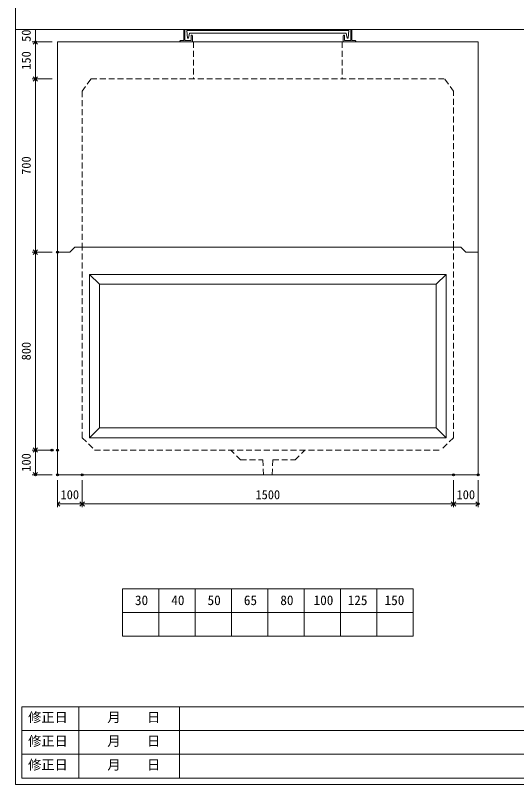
# Model space of a CAD drawing. Units: millimetres, scale not verified. Extents: x -6420 to 6420, y -3040 to 3040.
# Drawn here: x -1740 to 285, y -2660 to 449 of the extents above; entities that cross this region are included whole.
import ezdxf
from ezdxf.enums import TextEntityAlignment as Align

# ---------------------------------------------------------------- set-up
doc = ezdxf.new("R2010")
doc.units = ezdxf.units.MM
doc.header["$LTSCALE"] = 20
doc.header["$PDMODE"] = 32
doc.header["$PDSIZE"] = 8
doc.linetypes.add('DASHED1', pattern=[1.8, 1.2, -0.6])
doc.layers.add('0-1_Defpoints', color=7, linetype='Continuous')
for name, color, linetype, lineweight in [('0-2_waku', 7, 'Continuous', 18), ('0-3_gaikei', 7, 'Continuous', 18), ('0-4_kakure', 7, 'DASHED1', 5), ('0-5_sunpou', 7, 'Continuous', 5), ('0-8_uchigawa', 6, 'Continuous', 18), ('0-A_futa', 3, 'Continuous', 18), ('0-B_GL', 4, 'Continuous', 18), ('0-D_文字１', 7, 'Continuous', 18)]:
    doc.layers.add(name, color=color, linetype=linetype, lineweight=lineweight)
doc.styles.add('ＭＳ ゴシック', font='')
doc.styles.get('ＭＳ ゴシック').set_extended_font_data('MS Gothic')

# ---------------------------------------------------------------- blocks, each defined once
blk = doc.blocks.new('_Open90')
at = {"layer": '0-5_sunpou'}
blk.add_line((0, 0), (-1, 0), dxfattribs=at)
blk.add_lwpolyline([(-0.5, 0.5), (0, 0), (-0.5, -0.5)], dxfattribs=at)
blk = doc.blocks.new('D60')
at = {"layer": '0-1_Defpoints'}
for p in [(1013.24, 2079.26), (924.21, 1279.26), (1013.24, 1279.26)]:
    blk.add_point(p, dxfattribs=at)
at = {"layer": '0-5_sunpou'}
for p, q in [((991.24, 2079.26), (911.21, 2079.26)), ((924.21, 2061.26), (924.21, 1297.26)), ((991.24, 1279.26), (911.21, 1279.26))]:
    blk.add_line(p, q, dxfattribs=at)
at = {"layer": '0-5_sunpou', "xscale": 18, "yscale": 18}
for p, rotation in [((924.21, 2079.26), 90), ((924.21, 1279.26), 270)]:
    blk.add_blockref('_Open90', p, dxfattribs=dict(at, rotation=rotation))
at = {"layer": '0-5_sunpou', "style": 'ＭＳ ゴシック'}
blk.add_text('800', height=36.66, rotation=90, dxfattribs=at).set_placement((916.21, 1641.76), align=Align.BOTTOM_LEFT)
blk = doc.blocks.new('D61')
at = {"layer": '0-1_Defpoints'}
for p in [(991.24, 1279.26), (924.21, 1179.26), (1013.24, 1179.26)]:
    blk.add_point(p, dxfattribs=at)
at = {"layer": '0-5_sunpou'}
for p, q in [((969.24, 1279.26), (911.21, 1279.26)), ((924.21, 1261.26), (924.21, 1197.26)), ((991.24, 1179.26), (911.21, 1179.26))]:
    blk.add_line(p, q, dxfattribs=at)
at = {"layer": '0-5_sunpou', "xscale": 18, "yscale": 18}
for p, rotation in [((924.21, 1279.26), 90), ((924.21, 1179.26), 270)]:
    blk.add_blockref('_Open90', p, dxfattribs=dict(at, rotation=rotation))
at = {"layer": '0-5_sunpou', "style": 'ＭＳ ゴシック'}
blk.add_text('100', height=36.66, rotation=90, dxfattribs=at).set_placement((916.21, 1191.76), align=Align.BOTTOM_LEFT)
blk = doc.blocks.new('D62')
at = {"layer": '0-1_Defpoints'}
for p in [(1013.24, 1179.26), (1113.24, 1179.26), (1113.24, 1061.55)]:
    blk.add_point(p, dxfattribs=at)
at = {"layer": '0-5_sunpou'}
for p, q in [((1013.24, 1157.26), (1013.24, 1048.55)), ((1113.24, 1157.26), (1113.24, 1048.55)), ((1031.24, 1061.55), (1095.24, 1061.55))]:
    blk.add_line(p, q, dxfattribs=at)
at = {"layer": '0-5_sunpou', "xscale": 18, "yscale": 18, "rotation": 180}
blk.add_blockref('_Open90', (1013.24, 1061.55), dxfattribs=at)
at = {"layer": '0-5_sunpou', "xscale": 18, "yscale": 18}
blk.add_blockref('_Open90', (1113.24, 1061.55), dxfattribs=at)
at = {"layer": '0-5_sunpou', "style": 'ＭＳ ゴシック'}
blk.add_text('100', height=36.66, dxfattribs=at).set_placement((1025.74, 1069.55), align=Align.BOTTOM_LEFT)
blk = doc.blocks.new('D63')
at = {"layer": '0-1_Defpoints'}
for p in [(1113.24, 1179.26), (2613.24, 1179.26), (2613.24, 1061.55)]:
    blk.add_point(p, dxfattribs=at)
at = {"layer": '0-5_sunpou'}
for p, q in [((1113.24, 1157.26), (1113.24, 1048.55)), ((2613.24, 1157.26), (2613.24, 1048.55)), ((1131.24, 1061.55), (2595.24, 1061.55))]:
    blk.add_line(p, q, dxfattribs=at)
at = {"layer": '0-5_sunpou', "xscale": 18, "yscale": 18, "rotation": 180}
blk.add_blockref('_Open90', (1113.24, 1061.55), dxfattribs=at)
at = {"layer": '0-5_sunpou', "xscale": 18, "yscale": 18}
blk.add_blockref('_Open90', (2613.24, 1061.55), dxfattribs=at)
at = {"layer": '0-5_sunpou', "style": 'ＭＳ ゴシック'}
blk.add_text('1500', height=36.66, dxfattribs=at).set_placement((1813.24, 1069.55), align=Align.BOTTOM_LEFT)
blk = doc.blocks.new('D64')
at = {"layer": '0-1_Defpoints'}
for p in [(2613.24, 1179.26), (2713.24, 1179.26), (2713.24, 1061.55)]:
    blk.add_point(p, dxfattribs=at)
at = {"layer": '0-5_sunpou'}
for p, q in [((2613.24, 1157.26), (2613.24, 1048.55)), ((2713.24, 1157.26), (2713.24, 1048.55)), ((2631.24, 1061.55), (2695.24, 1061.55))]:
    blk.add_line(p, q, dxfattribs=at)
at = {"layer": '0-5_sunpou', "xscale": 18, "yscale": 18, "rotation": 180}
blk.add_blockref('_Open90', (2613.24, 1061.55), dxfattribs=at)
at = {"layer": '0-5_sunpou', "xscale": 18, "yscale": 18}
blk.add_blockref('_Open90', (2713.24, 1061.55), dxfattribs=at)
at = {"layer": '0-5_sunpou', "style": 'ＭＳ ゴシック'}
blk.add_text('100', height=36.66, dxfattribs=at).set_placement((2625.74, 1069.55), align=Align.BOTTOM_LEFT)
blk = doc.blocks.new('150')
at = {"layer": '0-5_sunpou'}
blk.add_line((8, 57), (8, -57), dxfattribs=at)
at = {"layer": '0-5_sunpou', "xscale": 18, "yscale": 18}
for p, rotation in [((8, 75), 90), ((8, -75), 270)]:
    blk.add_blockref('_Open90', p, dxfattribs=dict(at, rotation=rotation))
at = {"layer": '0-5_sunpou', "style": 'ＭＳ ゴシック'}
blk.add_text('150', height=36.66, rotation=90, dxfattribs=at).set_placement((0, -37.5), align=Align.BOTTOM_LEFT)
blk = doc.blocks.new('50')
at = {"layer": '0-5_sunpou'}
for p, q in [((57.6, 33.33), (-23.42, 33.33)), ((-10.42, 33.33), (-10.42, -16.67)), ((34.61, -16.67), (-23.42, -16.67)), ((56.61, -16.67), (-23.42, -16.67))]:
    blk.add_line(p, q, dxfattribs=at)
blk.add_point((-10.42, -16.67), dxfattribs=at)
at = {"layer": '0-5_sunpou', "style": 'ＭＳ ゴシック'}
blk.add_text('50', height=36.66, rotation=90, dxfattribs=at).set_placement((-18.42, -16.67), align=Align.BOTTOM_LEFT)
blk = doc.blocks.new('700')
at = {"layer": '0-5_sunpou'}
for p, q in [((75.03, 350), (-5, 350)), ((8, 332), (8, -332))]:
    blk.add_line(p, q, dxfattribs=at)
at = {"layer": '0-5_sunpou', "xscale": 18, "yscale": 18}
for p, rotation in [((8, 350), 90), ((8, -350), 270)]:
    blk.add_blockref('_Open90', p, dxfattribs=dict(at, rotation=rotation))
at = {"layer": '0-5_sunpou', "style": 'ＭＳ ゴシック'}
blk.add_text('700', height=36.66, rotation=90, dxfattribs=at).set_placement((0, -37.5), align=Align.BOTTOM_LEFT)

msp = doc.modelspace()

# ---------------------------------------------------------------- linework, layer by layer
at = {"layer": '0-2_waku'}
for p, q in [((-1740, 3039.85), (-1740, -2660.15)), ((-1306.67, -1868.72), (-1306.67, -2060.72)), ((-1306.67, -1868.72), (-1306.67, -2060.72)), ((-1306.67, -1868.72), (-1306.67, -2060.72)), ((-1306.67, -1868.72), (-1306.67, -2060.72)), ((-1306.67, -1868.72), (-133.33, -1868.72)), ((-1160, -1868.72), (-1160, -2060.72)), ((-1013.33, -1868.72), (-1013.33, -2060.72)), ((-1013.33, -1868.72), (-1013.33, -2060.72)), ((-866.67, -1868.72), (-866.67, -2060.72)), ((-720, -1868.72), (-720, -2060.72)), ((-573.33, -1868.72), (-573.33, -2060.72)), ((-426.67, -1868.72), (-426.67, -2060.72)), ((-280, -1868.72), (-280, -2060.72)), ((-133.33, -1868.72), (-133.33, -2060.72)), ((-1306.67, -1964.72), (-133.33, -1964.72)), ((-1306.67, -2060.72), (-133.33, -2060.72)), ((-1306.67, -2060.72), (-133.33, -2060.72)), ((-1713.33, -2345.48), (-1713.33, -2633.48)), ((-1713.33, -2345.48), (-1713.33, -2633.48)), ((-1713.33, -2345.48), (990.67, -2345.48)), ((-1483.33, -2345.48), (-1483.33, -2633.48)), ((-1076.67, -2345.48), (-1076.67, -2633.48)), ((-1076.67, -2345.48), (-1076.67, -2633.48)), ((-1713.33, -2441.48), (990.67, -2441.48)), ((-1713.33, -2537.48), (606.67, -2537.48)), ((-1713.33, -2633.48), (990.67, -2633.48)), ((-1740, -2660.15), (6420, -2660.15))]:
    msp.add_line(p, q, dxfattribs=at)
at = {"layer": '0-3_gaikei'}
for p, q in [((-1570, 342.28), (130, 342.28)), ((-1570, 342.28), (-1570, -507.72)), ((130, 342.28), (130, -507.72)), ((-1500, -487.72), (-1520, -507.72)), ((-1500, -487.72), (-1520, -507.72)), ((-1500, -487.72), (-1520, -507.72)), ((-1500, -487.72), (-1520, -507.72)), ((-1500, -487.72), (-1520, -507.72)), ((-1500, -487.72), (-1520, -507.72)), ((-1500, -487.72), (-1520, -507.72)), ((-1500, -487.72), (-1520, -507.72)), ((-1500, -487.72), (-1520, -507.72)), ((-1500, -487.72), (-1520, -507.72)), ((-1500, -487.72), (-1520, -507.72)), ((-1500, -487.72), (-1520, -507.72)), ((-1500, -487.72), (-1520, -507.72)), ((-1500, -487.72), (-1520, -507.72)), ((-1500, -487.72), (-1520, -507.72)), ((-1500, -487.72), (-1520, -507.72)), ((-1500, -487.72), (-1520, -507.72)), ((-1500, -487.72), (-1520, -507.72)), ((-1500, -487.72), (-1520, -507.72)), ((-1500, -487.72), (-1520, -507.72)), ((-1500, -487.72), (-1520, -507.72)), ((-1500, -487.72), (-1520, -507.72)), ((-1500, -487.72), (-1520, -507.72)), ((-1500, -487.72), (-1520, -507.72)), ((-1500, -487.72), (-1520, -507.72)), ((-1500, -487.72), (-1520, -507.72)), ((-1500, -487.72), (-1520, -507.72)), ((-1500, -487.72), (-1520, -507.72)), ((-1500, -487.72), (-1520, -507.72)), ((-1500, -487.72), (-1520, -507.72)), ((-1500, -487.72), (-1520, -507.72)), ((-1500, -487.72), (-1520, -507.72)), ((-1500, -487.72), (-1520, -507.72)), ((-1500, -487.72), (-1520, -507.72)), ((-1500, -487.72), (-1520, -507.72)), ((-1500, -487.72), (60, -487.72)), ((-1500, -487.72), (60, -487.72)), ((-1500, -487.72), (60, -487.72)), ((-1500, -487.72), (60, -487.72)), ((-1500, -487.72), (60, -487.72)), ((-1500, -487.72), (60, -487.72)), ((-1500, -487.72), (60, -487.72)), ((-1500, -487.72), (60, -487.72)), ((-1500, -487.72), (60, -487.72)), ((-1500, -487.72), (60, -487.72)), ((-1500, -487.72), (60, -487.72)), ((-1500, -487.72), (60, -487.72)), ((-1500, -487.72), (60, -487.72)), ((-1500, -487.72), (60, -487.72)), ((-1500, -487.72), (60, -487.72)), ((-1500, -487.72), (60, -487.72)), ((-1500, -487.72), (60, -487.72)), ((-1500, -487.72), (60, -487.72)), ((-1500, -487.72), (60, -487.72)), ((-1500, -487.72), (60, -487.72)), ((-1500, -487.72), (60, -487.72)), ((-1500, -487.72), (60, -487.72)), ((-1500, -487.72), (60, -487.72)), ((-1500, -487.72), (60, -487.72)), ((-1500, -487.72), (60, -487.72)), ((-1500, -487.72), (60, -487.72)), ((-1500, -487.72), (60, -487.72)), ((-1500, -487.72), (60, -487.72)), ((-1500, -487.72), (60, -487.72)), ((-1500, -487.72), (60, -487.72)), ((-1500, -487.72), (60, -487.72)), ((-1500, -487.72), (60, -487.72)), ((-1500, -487.72), (60, -487.72)), ((-1500, -487.72), (60, -487.72)), ((-1500, -487.72), (60, -487.72)), ((60, -487.72), (80, -507.72)), ((60, -487.72), (80, -507.72)), ((60, -487.72), (80, -507.72)), ((60, -487.72), (80, -507.72)), ((60, -487.72), (80, -507.72)), ((60, -487.72), (80, -507.72)), ((60, -487.72), (80, -507.72)), ((60, -487.72), (80, -507.72)), ((60, -487.72), (80, -507.72)), ((60, -487.72), (80, -507.72)), ((60, -487.72), (80, -507.72)), ((60, -487.72), (80, -507.72)), ((60, -487.72), (80, -507.72)), ((60, -487.72), (80, -507.72)), ((60, -487.72), (80, -507.72)), ((60, -487.72), (80, -507.72)), ((60, -487.72), (80, -507.72)), ((60, -487.72), (80, -507.72)), ((60, -487.72), (80, -507.72)), ((60, -487.72), (80, -507.72)), ((60, -487.72), (80, -507.72)), ((60, -487.72), (80, -507.72)), ((60, -487.72), (80, -507.72)), ((60, -487.72), (80, -507.72)), ((60, -487.72), (80, -507.72)), ((60, -487.72), (80, -507.72)), ((60, -487.72), (80, -507.72)), ((60, -487.72), (80, -507.72)), ((60, -487.72), (80, -507.72)), ((60, -487.72), (80, -507.72)), ((60, -487.72), (80, -507.72)), ((60, -487.72), (80, -507.72)), ((60, -487.72), (80, -507.72)), ((60, -487.72), (80, -507.72)), ((60, -487.72), (80, -507.72)), ((-1570, -507.72), (-1520, -507.72)), ((-1570, -507.72), (-1520, -507.72)), ((-1570, -507.72), (-1520, -507.72)), ((-1570, -507.72), (-1520, -507.72)), ((-1570, -507.72), (-1520, -507.72)), ((-1570, -507.72), (-1520, -507.72)), ((-1570, -507.72), (-1520, -507.72)), ((-1570, -507.72), (-1520, -507.72)), ((-1570, -507.72), (-1520, -507.72)), ((-1570, -507.72), (-1520, -507.72)), ((-1570, -507.72), (-1520, -507.72)), ((-1570, -507.72), (-1520, -507.72)), ((-1570, -507.72), (-1520, -507.72)), ((-1570, -507.72), (-1520, -507.72)), ((-1570, -507.72), (-1520, -507.72)), ((-1570, -507.72), (-1520, -507.72)), ((-1570, -507.72), (-1520, -507.72)), ((-1570, -507.72), (-1520, -507.72)), ((-1570, -507.72), (-1520, -507.72)), ((-1570, -507.72), (-1520, -507.72)), ((-1570, -507.72), (-1520, -507.72)), ((-1570, -507.72), (-1520, -507.72)), ((-1570, -507.72), (-1520, -507.72)), ((-1570, -507.72), (-1520, -507.72)), ((-1570, -507.72), (-1520, -507.72)), ((-1570, -507.72), (-1520, -507.72)), ((-1570, -507.72), (-1520, -507.72)), ((-1570, -507.72), (-1570, -1407.72)), ((-1570, -507.72), (-1520, -507.72)), ((-1570, -507.72), (-1520, -507.72)), ((-1570, -507.72), (-1520, -507.72)), ((-1570, -507.72), (-1520, -507.72)), ((-1570, -507.72), (-1520, -507.72)), ((-1570, -507.72), (-1520, -507.72)), ((-1570, -507.72), (-1520, -507.72)), ((-1570, -507.72), (-1520, -507.72)), ((-1570, -507.72), (-1520, -507.72)), ((-1570, -507.72), (-1520, -507.72)), ((-1570, -507.72), (-1520, -507.72)), ((-1570, -507.72), (-1520, -507.72)), ((-1570, -507.72), (-1520, -507.72)), ((-1570, -507.72), (-1520, -507.72)), ((-1570, -507.72), (-1520, -507.72)), ((-1570, -507.72), (-1520, -507.72)), ((-1570, -507.72), (-1520, -507.72)), ((-1570, -507.72), (-1520, -507.72)), ((80, -507.72), (130, -507.72)), ((80, -507.72), (130, -507.72)), ((80, -507.72), (130, -507.72)), ((80, -507.72), (130, -507.72)), ((80, -507.72), (130, -507.72)), ((80, -507.72), (130, -507.72)), ((80, -507.72), (130, -507.72)), ((80, -507.72), (130, -507.72)), ((80, -507.72), (130, -507.72)), ((80, -507.72), (130, -507.72)), ((80, -507.72), (130, -507.72)), ((80, -507.72), (130, -507.72)), ((80, -507.72), (130, -507.72)), ((80, -507.72), (130, -507.72)), ((80, -507.72), (130, -507.72)), ((80, -507.72), (130, -507.72)), ((80, -507.72), (130, -507.72)), ((80, -507.72), (130, -507.72)), ((80, -507.72), (130, -507.72)), ((80, -507.72), (130, -507.72)), ((80, -507.72), (130, -507.72)), ((80, -507.72), (130, -507.72)), ((80, -507.72), (130, -507.72)), ((80, -507.72), (130, -507.72)), ((80, -507.72), (130, -507.72)), ((80, -507.72), (130, -507.72)), ((80, -507.72), (130, -507.72)), ((80, -507.72), (130, -507.72)), ((80, -507.72), (130, -507.72)), ((80, -507.72), (130, -507.72)), ((80, -507.72), (130, -507.72)), ((80, -507.72), (130, -507.72)), ((80, -507.72), (130, -507.72)), ((80, -507.72), (130, -507.72)), ((80, -507.72), (130, -507.72)), ((130, -1407.72), (130, -507.72)), ((-1570, -1407.72), (130, -1407.72))]:
    msp.add_line(p, q, dxfattribs=at)
at = {"layer": '0-4_kakure'}
for p, q in [((-1020, 342.28), (-1020, 192.28)), ((-420, 342.28), (-420, 192.28)), ((-1470, 142.28), (-1435, 192.28)), ((-1435, 192.28), (-5, 192.28)), ((30, 142.28), (-5, 192.28)), ((-1470, 142.28), (-1470, -487.72)), ((30, -487.72), (30, 142.28)), ((-1470, -1257.72), (-1470, -487.72)), ((30, -1257.72), (30, -487.72)), ((-1470, -1257.72), (-1420, -1307.72)), ((30, -1257.72), (-20, -1307.72)), ((-1420, -1307.72), (-20, -1307.72)), ((-830, -1347.72), (-870, -1307.72)), ((-830, -1347.72), (-740, -1347.72)), ((-740, -1347.72), (-737.5, -1407.72)), ((-700, -1347.72), (-702.5, -1407.72))]:
    msp.add_line(p, q, dxfattribs=at)
msp.add_lwpolyline([(-700, -1347.72), (-610, -1347.72), (-570, -1307.72)], dxfattribs=at)
at = {"layer": '0-5_sunpou'}
for p, q in [((-1592, 192.28), (-1672.03, 192.28)), ((-1592, -507.72), (-1672.03, -507.72))]:
    msp.add_line(p, q, dxfattribs=at)
for p in [(-1659.03, 192.28), (-1659.03, -507.72)]:
    msp.add_point(p, dxfattribs=at)
at = {"layer": '0-8_uchigawa'}
for p, q in [((-1440, -597.72), (-720, -597.72)), ((-1440, -597.72), (-1440, -1257.72)), ((-1400, -637.72), (-1440, -597.72)), ((0, -597.72), (-720, -597.72)), ((-40, -637.72), (0, -597.72)), ((0, -597.72), (0, -1257.72)), ((0, -597.72), (0, -1257.72)), ((-1400, -637.72), (-1400, -1217.72)), ((-1400, -637.72), (-720, -637.72)), ((-1400, -637.72), (-720, -637.72)), ((-40, -637.72), (-720, -637.72)), ((-40, -637.72), (-40, -1217.72)), ((-1400, -1217.72), (-1440, -1257.72)), ((-1400, -1217.72), (-720, -1217.72)), ((-1440, -1257.72), (-720, -1257.72)), ((-719.31, -1258.41), (0, -1257.72))]:
    msp.add_line(p, q, dxfattribs=at)
msp.add_lwpolyline([(-720, -1217.72), (-40, -1217.72), (0, -1257.72)], dxfattribs=at)
at = {"layer": '0-A_futa'}
for p, q in [((-1060, 390.28), (-1060, 347.28)), ((-1058, 392.28), (-1055, 392.28)), ((-1055, 392.28), (-1055, 347.28)), ((-1047.19, 387.78), (-392.86, 387.78)), ((-1047.19, 387.78), (-1044.7, 357.78)), ((-1036.67, 376.78), (-1040.99, 357.78)), ((-1036.67, 376.78), (-403.33, 376.78)), ((-403.33, 376.78), (-399.01, 357.78)), ((-392.86, 387.78), (-395.11, 357.78)), ((-385, 392.28), (-382, 392.28)), ((-385, 392.28), (-385, 347.28)), ((-380, 390.28), (-380, 347.28)), ((-1075, 345.28), (-1075, 344.28)), ((-1073, 347.28), (-1060, 347.28)), ((-1020, 342.28), (-1073, 342.28)), ((-1055, 347.28), (-1030, 347.28)), ((-1044.7, 357.78), (-1040.99, 357.78)), ((-1030, 367.28), (-1030, 347.28)), ((-1028, 369.28), (-1027, 369.28)), ((-1025, 367.28), (-1025, 342.28)), ((-415, 367.28), (-415, 342.28)), ((-415, 342.28), (-367, 342.28)), ((-412, 369.28), (-413, 369.28)), ((-410, 367.28), (-410, 347.28)), ((-385, 347.28), (-410, 347.28)), ((-395.11, 357.78), (-399.01, 357.78)), ((-367, 347.28), (-380, 347.28)), ((-365, 345.28), (-365, 344.28))]:
    msp.add_line(p, q, dxfattribs=at)
for centre, start, end in [((-1058, 390.28), 90, 180), ((-382, 390.28), 0, 90), ((-1073, 345.28), 90, 180), ((-1073, 344.28), 180, 270), ((-1028, 367.28), 90, 180), ((-1027, 367.28), 0, 90), ((-413, 367.28), 90, 180), ((-412, 367.28), 0, 90), ((-367, 345.28), 0, 90), ((-367, 344.28), 270, 0)]:
    msp.add_arc(centre, 2, start, end, dxfattribs=at)
at = {"layer": '0-B_GL'}
msp.add_line((-1740, 392.28), (6420, 392.28), dxfattribs=at)

# ---------------------------------------------------------------- block references
at = {"layer": '0-5_sunpou'}
for name, p in [('50', (-1648.61, 358.95)), ('150', (-1667.03, 267.28)), ('700', (-1667.03, -157.72)), ('D60', (-2583.24, -2586.98)), ('D61', (-2583.24, -2586.98)), ('D62', (-2583.24, -2586.98)), ('D63', (-2583.24, -2586.98)), ('D64', (-2583.24, -2586.98))]:
    msp.add_blockref(name, p, dxfattribs=at)

# ---------------------------------------------------------------- texts
at = {"layer": '0-D_文字１', "style": 'ＭＳ ゴシック'}
for s, p in [('30', (-1256.83, -1946.17)), ('40', (-1110.16, -1946.17)), ('50', (-963.5, -1946.17)), ('65', (-816.83, -1946.17)), ('80', (-669.62, -1946.17)), ('100', (-535.12, -1946.17)), ('125', (-397.27, -1946.17)), ('150', (-248.25, -1946.17)), ('修正日', (-1688.47, -2419.21)), ('\u3000\u3000月\u3000\u3000日', (-1474.93, -2419.21)), ('修正日', (-1688.47, -2515.21)), ('\u3000\u3000月\u3000\u3000日', (-1474.93, -2515.21)), ('修正日', (-1688.47, -2611.21)), ('\u3000\u3000月\u3000\u3000日', (-1474.93, -2611.21))]:
    msp.add_text(s, height=39.1, dxfattribs=at).set_placement(p, align=Align.BOTTOM_LEFT)

doc.saveas('drawing.dxf')
